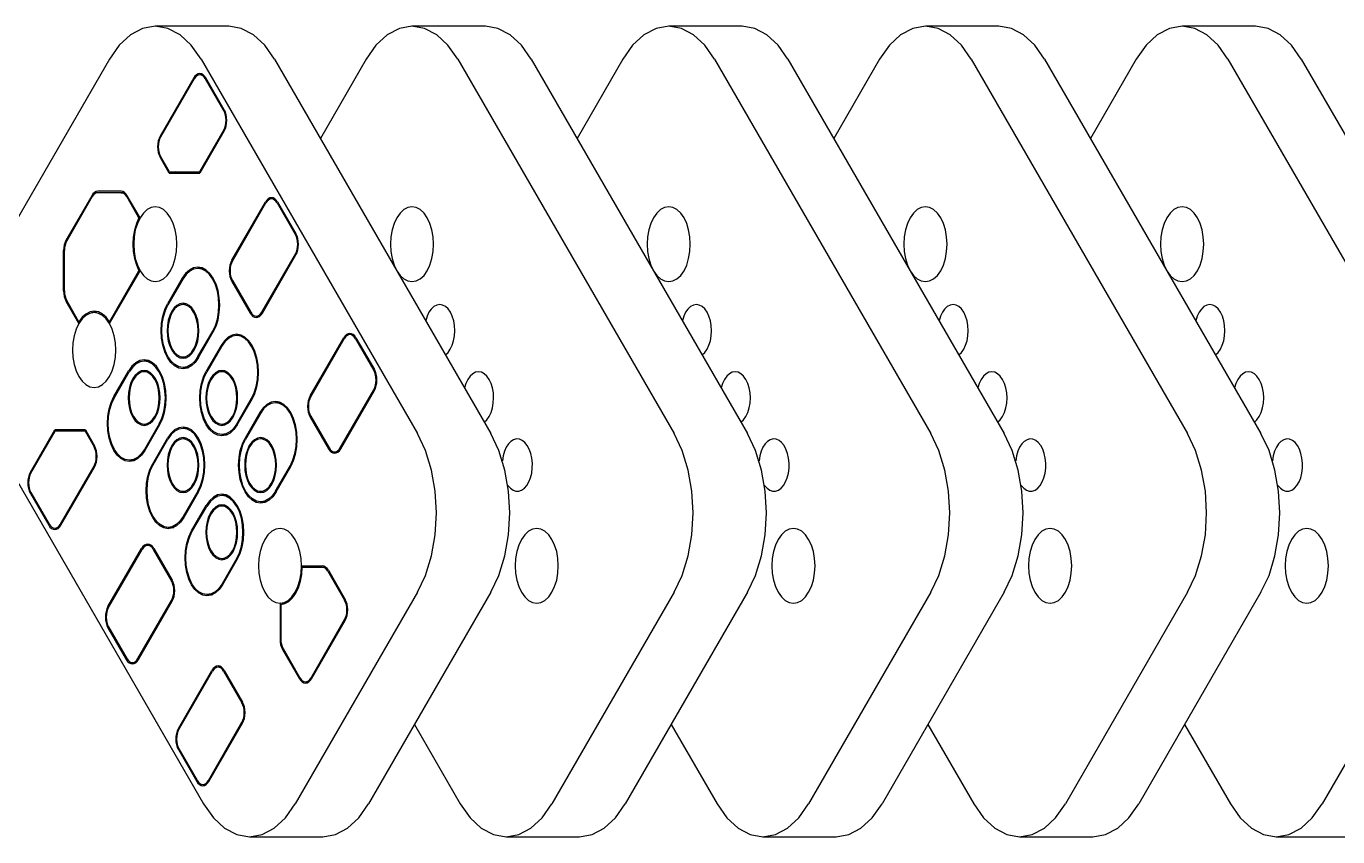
# Model space of a CAD drawing. Extents: x 245.4 to 299.6, y 103.7 to 114.5.
# Drawn here: x 263.52 to 281.05, y 103.67 to 114.5 of the extents above; entities that cross this region are included whole.
import ezdxf

# ---------------------------------------------------------------- set-up
doc = ezdxf.new("R2010")
doc.units = 0
doc.header["$LTSCALE"] = 12.7
doc.layers.add('VISIBLE', color=7, linetype='CONTINUOUS')

msp = doc.modelspace()

# ---------------------------------------------------------------- linework, layer by layer
at = {"layer": 'VISIBLE'}
for p, q in [((266.229, 114.502), (265.249, 114.502)), ((269.658, 114.502), (268.678, 114.502)), ((273.087, 114.502), (272.108, 114.502)), ((276.517, 114.502), (275.537, 114.502)), ((279.946, 114.502), (278.966, 114.502)), ((264.637, 114.063), (263.004, 111.234)), ((265.861, 114.063), (268.752, 109.056)), ((266.841, 114.063), (269.732, 109.056)), ((268.066, 114.063), (267.454, 113.002)), ((269.291, 114.063), (272.181, 109.056)), ((270.271, 114.063), (273.161, 109.056)), ((271.495, 114.063), (270.883, 113.002)), ((272.72, 114.063), (275.61, 109.056)), ((273.7, 114.063), (276.59, 109.056)), ((274.925, 114.063), (274.312, 113.002)), ((276.149, 114.063), (279.04, 109.056)), ((277.129, 114.063), (280.019, 109.056)), ((278.354, 114.063), (277.741, 113.002)), ((279.579, 114.063), (282.469, 109.056)), ((280.558, 114.063), (283.449, 109.056)), ((265.762, 113.811), (265.313, 113.033)), ((265.769, 113.798), (265.32, 113.02)), ((265.891, 113.852), (265.844, 113.852)), ((266.163, 113.374), (265.918, 113.798)), ((266.17, 113.386), (265.925, 113.811)), ((266.163, 113.116), (265.839, 112.556)), ((266.17, 113.104), (265.844, 112.538)), ((265.435, 112.538), (265.313, 112.75)), ((265.44, 112.556), (265.32, 112.763)), ((265.521, 112.556), (265.435, 112.538)), ((265.435, 112.538), (265.844, 112.538)), ((265.44, 112.556), (265.839, 112.556)), ((265.839, 112.556), (265.854, 112.556)), ((264.399, 112.236), (264.058, 111.646)), ((264.406, 112.224), (264.065, 111.634)), ((264.793, 112.295), (264.48, 112.295)), ((264.793, 112.277), (264.48, 112.277)), ((264.793, 112.277), (264.84, 112.277)), ((265.031, 111.941), (264.867, 112.224)), ((265.045, 111.941), (264.875, 112.236)), ((266.271, 111.374), (266.72, 112.152)), ((266.278, 111.362), (266.727, 112.139)), ((266.849, 112.193), (266.801, 112.193)), ((266.876, 112.139), (267.121, 111.715)), ((266.883, 112.152), (267.128, 111.728)), ((265.031, 111.941), (265.045, 111.941)), ((264.024, 110.964), (264.024, 111.505)), ((264.034, 110.964), (264.034, 111.505)), ((266.672, 110.679), (267.121, 111.457)), ((266.679, 110.667), (267.128, 111.445)), ((265.893, 111.264), (265.816, 111.264)), ((264.637, 110.527), (265.045, 111.234)), ((264.637, 110.552), (265.031, 111.234)), ((265.031, 111.234), (265.045, 111.234)), ((265.609, 111.133), (265.411, 110.791)), ((265.616, 111.121), (265.418, 110.778)), ((266.271, 111.091), (266.516, 110.667)), ((266.278, 111.104), (266.523, 110.679)), ((264.228, 110.527), (264.058, 110.822)), ((264.229, 110.552), (264.065, 110.835)), ((265.658, 110.793), (265.593, 110.779)), ((264.473, 110.686), (264.397, 110.67)), ((266.597, 110.626), (266.645, 110.626)), ((264.229, 110.552), (264.244, 110.552)), ((264.637, 110.552), (264.651, 110.552)), ((265.819, 110.085), (266.016, 110.427)), ((265.826, 110.072), (266.023, 110.415)), ((266.127, 110.235), (265.93, 109.893)), ((266.134, 110.223), (265.937, 109.88)), ((266.411, 110.366), (266.335, 110.366)), ((267.318, 109.56), (267.767, 110.338)), ((267.325, 109.547), (267.774, 110.325)), ((267.896, 110.379), (267.849, 110.379)), ((267.923, 110.325), (268.168, 109.901)), ((267.93, 110.338), (268.175, 109.913)), ((265.593, 110.084), (265.658, 110.07)), ((264.695, 109.551), (264.893, 109.893)), ((264.702, 109.538), (264.9, 109.88)), ((265.139, 109.895), (265.075, 109.881)), ((265.177, 110.024), (265.1, 110.024)), ((265.619, 109.941), (265.695, 109.941)), ((266.176, 109.895), (266.112, 109.881)), ((266.337, 109.187), (266.535, 109.529)), ((266.344, 109.174), (266.542, 109.517)), ((267.719, 108.865), (268.168, 109.643)), ((267.726, 108.853), (268.175, 109.631)), ((266.646, 109.337), (266.448, 108.995)), ((266.93, 109.468), (266.853, 109.468)), ((265.075, 109.186), (265.139, 109.172)), ((265.3, 109.187), (265.103, 108.845)), ((265.307, 109.174), (265.11, 108.832)), ((266.112, 109.186), (266.176, 109.172)), ((266.653, 109.325), (266.455, 108.982)), ((267.318, 109.277), (267.563, 108.853)), ((267.325, 109.29), (267.57, 108.865)), ((263.004, 109.113), (265.894, 104.107)), ((263.58, 108.539), (263.907, 109.105)), ((263.587, 108.527), (263.911, 109.087)), ((263.992, 109.087), (263.907, 109.105)), ((264.315, 109.105), (263.907, 109.105)), ((264.311, 109.087), (263.911, 109.087)), ((264.311, 109.087), (264.325, 109.087)), ((264.311, 109.087), (264.43, 108.88)), ((264.315, 109.105), (264.437, 108.893)), ((265.214, 108.653), (265.411, 108.995)), ((265.221, 108.64), (265.418, 108.982)), ((265.658, 108.997), (265.593, 108.983)), ((265.695, 109.126), (265.619, 109.126)), ((266.137, 109.043), (266.214, 109.043)), ((266.695, 108.997), (266.63, 108.983)), ((267.645, 108.812), (267.692, 108.812)), ((264.902, 108.701), (264.979, 108.701)), ((266.856, 108.289), (267.053, 108.631)), ((263.981, 107.844), (264.43, 108.622)), ((263.988, 107.832), (264.437, 108.61)), ((266.863, 108.276), (267.06, 108.619)), ((265.593, 108.288), (265.658, 108.274)), ((265.819, 108.289), (265.621, 107.947)), ((266.63, 108.288), (266.695, 108.274)), ((263.58, 108.256), (263.825, 107.832)), ((263.587, 108.269), (263.832, 107.844)), ((265.826, 108.276), (265.628, 107.934)), ((266.214, 108.228), (266.137, 108.228)), ((266.655, 108.145), (266.732, 108.145)), ((265.732, 107.755), (265.93, 108.097)), ((265.739, 107.742), (265.937, 108.084)), ((266.176, 108.099), (266.112, 108.085)), ((263.907, 107.791), (263.954, 107.791)), ((265.421, 107.803), (265.498, 107.803)), ((264.616, 106.744), (265.066, 107.522)), ((264.624, 106.731), (265.073, 107.509)), ((265.195, 107.563), (265.147, 107.563)), ((265.222, 107.509), (265.467, 107.085)), ((265.229, 107.522), (265.474, 107.097)), ((266.112, 107.39), (266.176, 107.376)), ((266.337, 107.391), (266.14, 107.049)), ((266.344, 107.378), (266.147, 107.036)), ((267.203, 107.289), (267.479, 107.289)), ((267.295, 107.271), (267.203, 107.289)), ((267.213, 107.271), (267.479, 107.271)), ((267.479, 107.271), (267.527, 107.271)), ((267.561, 107.23), (267.785, 106.841)), ((267.554, 107.218), (267.778, 106.829)), ((265.939, 106.905), (266.016, 106.905)), ((268.752, 106.935), (267.119, 104.107)), ((269.732, 106.935), (268.099, 104.107)), ((272.181, 106.935), (270.548, 104.107)), ((273.161, 106.935), (271.528, 104.107)), ((275.61, 106.935), (273.977, 104.107)), ((276.59, 106.935), (274.957, 104.107)), ((279.04, 106.935), (277.407, 104.107)), ((280.019, 106.935), (278.386, 104.107)), ((282.469, 106.935), (280.836, 104.107)), ((265.017, 106.049), (265.467, 106.827)), ((265.025, 106.037), (265.474, 106.815)), ((266.915, 106.789), (266.915, 106.311)), ((266.956, 106.781), (266.915, 106.789)), ((266.925, 106.771), (266.925, 106.311)), ((267.329, 105.793), (267.778, 106.571)), ((267.336, 105.78), (267.785, 106.558)), ((264.616, 106.461), (264.861, 106.037)), ((264.624, 106.473), (264.869, 106.049)), ((266.956, 106.182), (267.18, 105.793)), ((266.949, 106.169), (267.173, 105.78)), ((264.943, 105.996), (264.99, 105.996)), ((265.557, 105.115), (266.006, 105.892)), ((265.564, 105.102), (266.013, 105.88)), ((266.135, 105.933), (266.088, 105.933)), ((266.162, 105.88), (266.407, 105.456)), ((266.169, 105.892), (266.414, 105.468)), ((267.255, 105.739), (267.302, 105.739)), ((265.958, 104.42), (266.407, 105.198)), ((265.965, 104.408), (266.414, 105.185)), ((268.711, 105.167), (269.323, 104.107)), ((272.14, 105.167), (272.753, 104.107)), ((275.57, 105.167), (276.182, 104.107)), ((278.999, 105.167), (279.611, 104.107)), ((265.557, 104.832), (265.802, 104.408)), ((265.564, 104.844), (265.809, 104.42)), ((265.884, 104.367), (265.931, 104.367)), ((266.506, 103.667), (267.486, 103.667)), ((269.936, 103.667), (270.916, 103.667)), ((273.365, 103.667), (274.345, 103.667)), ((276.794, 103.667), (277.774, 103.667)), ((280.224, 103.667), (281.203, 103.667))]:
    msp.add_line(p, q, dxfattribs=at)
for points in [[(265.861, 114.063), (265.73, 114.249), (265.58, 114.388), (265.418, 114.473), (265.249, 114.502), (265.08, 114.473), (264.918, 114.388), (264.768, 114.249), (264.637, 114.063)], [(266.841, 114.063), (266.71, 114.249), (266.56, 114.388), (266.398, 114.473), (266.229, 114.502)], [(269.291, 114.063), (269.159, 114.249), (269.01, 114.388), (268.847, 114.473), (268.678, 114.502), (268.509, 114.473), (268.347, 114.388), (268.197, 114.249), (268.066, 114.063)], [(270.271, 114.063), (270.139, 114.249), (269.99, 114.388), (269.827, 114.473), (269.658, 114.502)], [(272.72, 114.063), (272.589, 114.249), (272.439, 114.388), (272.277, 114.473), (272.108, 114.502), (271.939, 114.473), (271.776, 114.388), (271.626, 114.249), (271.495, 114.063)], [(273.7, 114.063), (273.569, 114.249), (273.419, 114.388), (273.256, 114.473), (273.087, 114.502)], [(276.149, 114.063), (276.018, 114.249), (275.868, 114.388), (275.706, 114.473), (275.537, 114.502), (275.368, 114.473), (275.205, 114.388), (275.056, 114.249), (274.925, 114.063)], [(277.129, 114.063), (276.998, 114.249), (276.848, 114.388), (276.686, 114.473), (276.517, 114.502)], [(279.579, 114.063), (279.447, 114.249), (279.298, 114.388), (279.135, 114.473), (278.966, 114.502), (278.797, 114.473), (278.635, 114.388), (278.485, 114.249), (278.354, 114.063)], [(280.558, 114.063), (280.427, 114.249), (280.277, 114.388), (280.115, 114.473), (279.946, 114.502)], [(265.925, 113.811), (265.908, 113.836), (265.888, 113.854), (265.866, 113.865), (265.844, 113.869), (265.821, 113.865), (265.799, 113.854), (265.779, 113.836), (265.762, 113.811)], [(265.918, 113.798), (265.902, 113.821), (265.884, 113.838), (265.864, 113.848), (265.844, 113.852), (265.823, 113.848), (265.803, 113.838), (265.785, 113.821), (265.769, 113.798)], [(266.163, 113.116), (266.176, 113.144), (266.186, 113.175), (266.192, 113.209), (266.194, 113.245), (266.192, 113.281), (266.186, 113.315), (266.176, 113.346), (266.163, 113.374)], [(266.17, 113.104), (266.185, 113.134), (266.195, 113.168), (266.202, 113.206), (266.204, 113.245), (266.202, 113.284), (266.195, 113.322), (266.185, 113.356), (266.17, 113.386)], [(265.313, 113.033), (265.299, 113.003), (265.288, 112.968), (265.281, 112.93), (265.279, 112.891), (265.281, 112.852), (265.288, 112.815), (265.299, 112.78), (265.313, 112.75)], [(265.32, 113.02), (265.307, 112.993), (265.297, 112.961), (265.291, 112.927), (265.289, 112.891), (265.291, 112.856), (265.297, 112.822), (265.307, 112.79), (265.32, 112.763)], [(264.48, 112.295), (264.458, 112.291), (264.436, 112.28), (264.416, 112.261), (264.399, 112.236)], [(264.48, 112.277), (264.46, 112.274), (264.44, 112.263), (264.422, 112.247), (264.406, 112.224)], [(264.875, 112.236), (264.857, 112.261), (264.837, 112.28), (264.816, 112.291), (264.793, 112.295)], [(264.867, 112.224), (264.851, 112.247), (264.833, 112.263), (264.814, 112.274), (264.793, 112.277)], [(266.883, 112.152), (266.865, 112.177), (266.845, 112.195), (266.824, 112.207), (266.801, 112.21), (266.779, 112.207), (266.757, 112.195), (266.737, 112.177), (266.72, 112.152)], [(266.876, 112.139), (266.86, 112.162), (266.842, 112.179), (266.822, 112.189), (266.801, 112.193), (266.781, 112.189), (266.761, 112.179), (266.743, 112.162), (266.727, 112.139)], [(265.045, 111.234), (265.089, 111.172), (265.139, 111.126), (265.193, 111.097), (265.249, 111.088), (265.305, 111.097), (265.36, 111.126), (265.409, 111.172), (265.453, 111.234), (265.489, 111.31), (265.516, 111.396), (265.532, 111.49), (265.538, 111.588), (265.532, 111.685), (265.516, 111.779), (265.489, 111.866), (265.453, 111.941), (265.409, 112.004), (265.36, 112.05), (265.305, 112.078), (265.249, 112.088), (265.193, 112.078), (265.139, 112.05), (265.089, 112.004), (265.045, 111.941)], [(265.031, 111.941), (264.996, 111.864), (264.971, 111.778), (264.955, 111.684), (264.95, 111.588), (264.955, 111.491), (264.971, 111.398), (264.996, 111.311), (265.031, 111.234)], [(265.045, 111.941), (265.009, 111.866), (264.982, 111.779), (264.966, 111.685), (264.96, 111.588), (264.966, 111.49), (264.982, 111.396), (265.009, 111.31), (265.045, 111.234)], [(264.058, 111.646), (264.044, 111.616), (264.033, 111.581), (264.027, 111.544), (264.024, 111.505)], [(264.065, 111.634), (264.052, 111.606), (264.043, 111.575), (264.037, 111.541), (264.034, 111.505)], [(267.121, 111.457), (267.134, 111.485), (267.144, 111.516), (267.15, 111.551), (267.152, 111.586), (267.15, 111.622), (267.144, 111.656), (267.134, 111.688), (267.121, 111.715)], [(267.128, 111.445), (267.142, 111.475), (267.153, 111.51), (267.159, 111.547), (267.162, 111.586), (267.159, 111.625), (267.153, 111.663), (267.142, 111.697), (267.128, 111.728)], [(266.023, 110.415), (266.06, 110.492), (266.087, 110.579), (266.104, 110.675), (266.109, 110.774), (266.104, 110.873), (266.087, 110.968), (266.06, 111.056), (266.023, 111.133), (265.979, 111.196), (265.928, 111.243), (265.873, 111.272), (265.816, 111.282), (265.759, 111.272), (265.704, 111.243), (265.653, 111.196), (265.609, 111.133)], [(266.016, 110.427), (266.052, 110.501), (266.078, 110.586), (266.094, 110.678), (266.099, 110.774), (266.094, 110.87), (266.078, 110.962), (266.052, 111.046), (266.016, 111.121), (265.973, 111.182), (265.924, 111.227), (265.871, 111.255), (265.816, 111.264), (265.761, 111.255), (265.708, 111.227), (265.659, 111.182), (265.616, 111.121)], [(266.271, 111.374), (266.256, 111.344), (266.246, 111.309), (266.239, 111.272), (266.237, 111.233), (266.239, 111.194), (266.246, 111.156), (266.256, 111.122), (266.271, 111.091)], [(266.278, 111.362), (266.265, 111.334), (266.255, 111.302), (266.249, 111.268), (266.247, 111.233), (266.249, 111.197), (266.255, 111.163), (266.265, 111.131), (266.278, 111.104)], [(264.024, 110.964), (264.027, 110.924), (264.033, 110.887), (264.044, 110.852), (264.058, 110.822)], [(264.034, 110.964), (264.037, 110.928), (264.043, 110.894), (264.052, 110.862), (264.065, 110.835)], [(265.826, 110.072), (265.781, 110.009), (265.731, 109.962), (265.676, 109.933), (265.619, 109.924), (265.561, 109.933), (265.506, 109.962), (265.456, 110.009), (265.411, 110.072), (265.375, 110.149), (265.348, 110.237), (265.331, 110.333), (265.325, 110.432), (265.331, 110.531), (265.348, 110.626), (265.375, 110.714), (265.411, 110.791)], [(265.819, 110.085), (265.776, 110.024), (265.727, 109.979), (265.674, 109.951), (265.619, 109.941), (265.563, 109.951), (265.51, 109.979), (265.461, 110.024), (265.418, 110.085), (265.383, 110.159), (265.357, 110.244), (265.341, 110.336), (265.335, 110.432), (265.341, 110.527), (265.357, 110.619), (265.383, 110.704), (265.418, 110.778)], [(269.125, 110.108), (269.16, 110.14), (269.19, 110.184), (269.216, 110.237), (269.234, 110.297), (269.246, 110.363), (269.25, 110.431), (269.246, 110.5), (269.235, 110.565), (269.216, 110.626), (269.191, 110.679), (269.16, 110.723), (269.125, 110.755), (269.087, 110.775), (269.048, 110.782), (269.008, 110.775), (268.97, 110.755), (268.935, 110.722), (268.905, 110.678), (268.879, 110.625), (268.861, 110.565)], [(272.554, 110.108), (272.589, 110.14), (272.62, 110.184), (272.645, 110.237), (272.664, 110.297), (272.675, 110.363), (272.679, 110.431), (272.675, 110.5), (272.664, 110.565), (272.645, 110.626), (272.62, 110.679), (272.589, 110.723), (272.554, 110.755), (272.516, 110.775), (272.477, 110.782), (272.437, 110.775), (272.399, 110.755), (272.364, 110.722), (272.334, 110.678), (272.309, 110.625), (272.29, 110.565)], [(275.983, 110.108), (276.018, 110.14), (276.049, 110.184), (276.074, 110.237), (276.093, 110.297), (276.104, 110.363), (276.108, 110.431), (276.105, 110.5), (276.093, 110.565), (276.074, 110.626), (276.049, 110.679), (276.019, 110.723), (275.984, 110.755), (275.946, 110.775), (275.906, 110.782), (275.867, 110.775), (275.829, 110.755), (275.794, 110.722), (275.763, 110.678), (275.738, 110.625), (275.719, 110.565)], [(279.412, 110.108), (279.447, 110.14), (279.478, 110.184), (279.503, 110.237), (279.522, 110.297), (279.534, 110.363), (279.538, 110.431), (279.534, 110.5), (279.522, 110.565), (279.504, 110.626), (279.479, 110.679), (279.448, 110.723), (279.413, 110.755), (279.375, 110.775), (279.335, 110.782), (279.296, 110.775), (279.258, 110.755), (279.223, 110.722), (279.192, 110.678), (279.167, 110.625), (279.149, 110.565)], [(264.637, 110.527), (264.593, 110.589), (264.543, 110.636), (264.489, 110.664), (264.433, 110.674), (264.376, 110.664), (264.322, 110.636), (264.272, 110.589), (264.228, 110.527)], [(264.637, 110.552), (264.592, 110.611), (264.542, 110.655), (264.488, 110.682), (264.433, 110.691), (264.377, 110.682), (264.323, 110.655), (264.273, 110.611), (264.229, 110.552)], [(266.516, 110.667), (266.533, 110.642), (266.553, 110.624), (266.575, 110.612), (266.597, 110.608), (266.62, 110.612), (266.641, 110.624), (266.661, 110.642), (266.679, 110.667)], [(266.523, 110.679), (266.539, 110.657), (266.557, 110.64), (266.577, 110.63), (266.597, 110.626), (266.618, 110.63), (266.637, 110.64), (266.656, 110.657), (266.672, 110.679)], [(264.228, 110.527), (264.193, 110.451), (264.166, 110.365), (264.149, 110.271), (264.144, 110.174), (264.149, 110.076), (264.166, 109.982), (264.193, 109.896), (264.228, 109.82), (264.272, 109.758), (264.322, 109.712), (264.376, 109.683), (264.433, 109.674), (264.489, 109.683), (264.543, 109.712), (264.593, 109.758), (264.637, 109.82), (264.673, 109.896), (264.699, 109.982), (264.716, 110.076), (264.721, 110.174), (264.716, 110.271), (264.699, 110.365), (264.673, 110.451), (264.637, 110.527)], [(266.542, 109.517), (266.578, 109.594), (266.606, 109.681), (266.622, 109.777), (266.628, 109.876), (266.622, 109.975), (266.606, 110.07), (266.578, 110.158), (266.542, 110.235), (266.498, 110.298), (266.447, 110.345), (266.392, 110.374), (266.335, 110.384), (266.277, 110.374), (266.222, 110.345), (266.172, 110.298), (266.127, 110.235)], [(267.93, 110.338), (267.913, 110.363), (267.893, 110.381), (267.871, 110.392), (267.849, 110.396), (267.826, 110.392), (267.805, 110.381), (267.785, 110.363), (267.767, 110.338)], [(266.535, 109.529), (266.57, 109.603), (266.596, 109.688), (266.612, 109.78), (266.618, 109.876), (266.612, 109.972), (266.596, 110.064), (266.57, 110.148), (266.535, 110.223), (266.492, 110.284), (266.443, 110.329), (266.39, 110.357), (266.335, 110.366), (266.279, 110.357), (266.226, 110.329), (266.177, 110.284), (266.134, 110.223)], [(267.923, 110.325), (267.907, 110.348), (267.889, 110.365), (267.869, 110.375), (267.849, 110.379), (267.828, 110.375), (267.808, 110.365), (267.79, 110.348), (267.774, 110.325)], [(265.307, 109.174), (265.344, 109.251), (265.371, 109.339), (265.388, 109.435), (265.393, 109.534), (265.388, 109.633), (265.371, 109.728), (265.344, 109.816), (265.307, 109.893), (265.263, 109.956), (265.212, 110.003), (265.157, 110.032), (265.1, 110.042), (265.043, 110.032), (264.988, 110.003), (264.937, 109.956), (264.893, 109.893)], [(265.3, 109.187), (265.335, 109.261), (265.362, 109.346), (265.378, 109.438), (265.383, 109.534), (265.378, 109.629), (265.362, 109.721), (265.335, 109.806), (265.3, 109.88), (265.257, 109.941), (265.208, 109.987), (265.155, 110.015), (265.1, 110.024), (265.045, 110.015), (264.992, 109.987), (264.943, 109.941), (264.9, 109.88)], [(266.344, 109.174), (266.3, 109.111), (266.249, 109.064), (266.194, 109.035), (266.137, 109.026), (266.08, 109.035), (266.025, 109.064), (265.974, 109.111), (265.93, 109.174), (265.893, 109.251), (265.866, 109.339), (265.849, 109.435), (265.844, 109.534), (265.849, 109.633), (265.866, 109.728), (265.893, 109.816), (265.93, 109.893)], [(266.337, 109.187), (266.294, 109.126), (266.245, 109.081), (266.192, 109.053), (266.137, 109.043), (266.082, 109.053), (266.029, 109.081), (265.98, 109.126), (265.937, 109.187), (265.902, 109.261), (265.875, 109.346), (265.859, 109.438), (265.854, 109.534), (265.859, 109.629), (265.875, 109.721), (265.902, 109.806), (265.937, 109.88)], [(268.168, 109.643), (268.181, 109.671), (268.191, 109.702), (268.197, 109.736), (268.199, 109.772), (268.197, 109.808), (268.191, 109.842), (268.181, 109.873), (268.168, 109.901)], [(268.175, 109.631), (268.19, 109.661), (268.2, 109.696), (268.207, 109.733), (268.209, 109.772), (268.207, 109.811), (268.2, 109.849), (268.19, 109.883), (268.175, 109.913)], [(269.643, 109.21), (269.678, 109.242), (269.709, 109.286), (269.734, 109.339), (269.753, 109.399), (269.764, 109.465), (269.768, 109.533), (269.765, 109.602), (269.753, 109.667), (269.734, 109.728), (269.709, 109.781), (269.678, 109.825), (269.643, 109.857), (269.606, 109.877), (269.566, 109.884), (269.527, 109.877), (269.489, 109.857), (269.454, 109.824), (269.423, 109.78), (269.398, 109.727), (269.379, 109.667)], [(273.072, 109.21), (273.107, 109.242), (273.138, 109.286), (273.163, 109.339), (273.182, 109.399), (273.194, 109.465), (273.198, 109.533), (273.194, 109.602), (273.182, 109.667), (273.164, 109.728), (273.138, 109.781), (273.108, 109.825), (273.073, 109.857), (273.035, 109.877), (272.995, 109.884), (272.956, 109.877), (272.918, 109.857), (272.883, 109.824), (272.852, 109.78), (272.827, 109.727), (272.809, 109.667)], [(276.502, 109.21), (276.537, 109.242), (276.567, 109.286), (276.593, 109.339), (276.611, 109.399), (276.623, 109.465), (276.627, 109.533), (276.623, 109.602), (276.612, 109.667), (276.593, 109.728), (276.568, 109.781), (276.537, 109.825), (276.502, 109.857), (276.464, 109.877), (276.425, 109.884), (276.385, 109.877), (276.347, 109.857), (276.312, 109.824), (276.282, 109.78), (276.257, 109.727), (276.238, 109.667)], [(279.931, 109.21), (279.966, 109.242), (279.997, 109.286), (280.022, 109.339), (280.041, 109.399), (280.052, 109.465), (280.056, 109.533), (280.052, 109.602), (280.041, 109.667), (280.022, 109.728), (279.997, 109.781), (279.966, 109.825), (279.931, 109.857), (279.893, 109.877), (279.854, 109.884), (279.814, 109.877), (279.776, 109.857), (279.741, 109.824), (279.711, 109.78), (279.686, 109.727), (279.667, 109.667)], [(265.11, 108.832), (265.065, 108.769), (265.015, 108.722), (264.96, 108.693), (264.902, 108.683), (264.845, 108.693), (264.79, 108.722), (264.74, 108.769), (264.695, 108.832), (264.659, 108.909), (264.631, 108.997), (264.615, 109.092), (264.609, 109.191), (264.615, 109.291), (264.631, 109.386), (264.659, 109.474), (264.695, 109.551)], [(265.103, 108.845), (265.06, 108.784), (265.011, 108.738), (264.958, 108.71), (264.902, 108.701), (264.847, 108.71), (264.794, 108.738), (264.745, 108.784), (264.702, 108.845), (264.667, 108.919), (264.641, 109.004), (264.625, 109.096), (264.619, 109.191), (264.625, 109.287), (264.641, 109.379), (264.667, 109.464), (264.702, 109.538)], [(267.318, 109.56), (267.304, 109.53), (267.293, 109.495), (267.286, 109.458), (267.284, 109.418), (267.286, 109.379), (267.293, 109.342), (267.304, 109.307), (267.318, 109.277)], [(267.325, 109.547), (267.312, 109.52), (267.302, 109.488), (267.296, 109.454), (267.294, 109.418), (267.296, 109.383), (267.302, 109.349), (267.312, 109.317), (267.325, 109.29)], [(267.06, 108.619), (267.097, 108.696), (267.124, 108.783), (267.141, 108.879), (267.146, 108.978), (267.141, 109.077), (267.124, 109.172), (267.097, 109.26), (267.06, 109.337), (267.016, 109.4), (266.965, 109.447), (266.91, 109.476), (266.853, 109.486), (266.796, 109.476), (266.741, 109.447), (266.69, 109.4), (266.646, 109.337)], [(267.053, 108.631), (267.088, 108.705), (267.115, 108.79), (267.131, 108.882), (267.136, 108.978), (267.131, 109.074), (267.115, 109.166), (267.088, 109.25), (267.053, 109.325), (267.01, 109.386), (266.961, 109.431), (266.908, 109.459), (266.853, 109.468), (266.798, 109.459), (266.745, 109.431), (266.696, 109.386), (266.653, 109.325)], [(265.826, 108.276), (265.862, 108.353), (265.889, 108.441), (265.906, 108.537), (265.912, 108.636), (265.906, 108.735), (265.889, 108.83), (265.862, 108.918), (265.826, 108.995), (265.781, 109.058), (265.731, 109.105), (265.676, 109.134), (265.619, 109.144), (265.561, 109.134), (265.506, 109.105), (265.456, 109.058), (265.411, 108.995)], [(265.819, 108.289), (265.854, 108.363), (265.88, 108.448), (265.896, 108.54), (265.902, 108.636), (265.896, 108.731), (265.88, 108.823), (265.854, 108.908), (265.819, 108.982), (265.776, 109.043), (265.727, 109.089), (265.674, 109.117), (265.619, 109.126), (265.563, 109.117), (265.51, 109.089), (265.461, 109.043), (265.418, 108.982)], [(266.863, 108.276), (266.818, 108.213), (266.768, 108.166), (266.713, 108.137), (266.655, 108.128), (266.598, 108.137), (266.543, 108.166), (266.493, 108.213), (266.448, 108.276), (266.412, 108.353), (266.384, 108.441), (266.368, 108.537), (266.362, 108.636), (266.368, 108.735), (266.384, 108.83), (266.412, 108.918), (266.448, 108.995)], [(266.856, 108.289), (266.813, 108.228), (266.764, 108.183), (266.711, 108.155), (266.655, 108.145), (266.6, 108.155), (266.547, 108.183), (266.498, 108.228), (266.455, 108.289), (266.42, 108.363), (266.394, 108.448), (266.378, 108.54), (266.372, 108.636), (266.378, 108.731), (266.394, 108.823), (266.42, 108.908), (266.455, 108.982)], [(268.752, 106.935), (268.86, 107.162), (268.94, 107.422), (268.989, 107.703), (269.005, 107.996), (268.989, 108.288), (268.94, 108.57), (268.86, 108.829), (268.752, 109.056)], [(269.732, 106.935), (269.839, 107.162), (269.919, 107.422), (269.969, 107.703), (269.985, 107.996), (269.969, 108.288), (269.919, 108.57), (269.839, 108.829), (269.732, 109.056)], [(269.959, 108.361), (269.992, 108.325), (270.028, 108.3), (270.066, 108.287), (270.105, 108.287), (270.143, 108.301), (270.179, 108.326), (270.212, 108.364), (270.24, 108.411), (270.262, 108.467), (270.277, 108.529), (270.285, 108.595), (270.286, 108.662), (270.28, 108.729), (270.266, 108.792), (270.245, 108.849), (270.218, 108.898), (270.187, 108.938), (270.151, 108.966), (270.114, 108.982), (270.075, 108.985), (270.036, 108.975), (269.999, 108.953), (269.966, 108.919), (269.937, 108.874), (269.913, 108.82), (269.896, 108.76), (269.886, 108.694)], [(272.181, 106.935), (272.289, 107.162), (272.369, 107.422), (272.418, 107.703), (272.435, 107.996), (272.418, 108.288), (272.369, 108.57), (272.289, 108.829), (272.181, 109.056)], [(273.161, 106.935), (273.269, 107.162), (273.349, 107.422), (273.398, 107.703), (273.415, 107.996), (273.398, 108.288), (273.349, 108.57), (273.269, 108.829), (273.161, 109.056)], [(273.388, 108.361), (273.421, 108.325), (273.457, 108.3), (273.496, 108.287), (273.535, 108.287), (273.573, 108.301), (273.609, 108.326), (273.641, 108.364), (273.669, 108.411), (273.691, 108.467), (273.706, 108.529), (273.715, 108.595), (273.716, 108.662), (273.709, 108.729), (273.695, 108.792), (273.674, 108.849), (273.648, 108.898), (273.616, 108.938), (273.581, 108.966), (273.543, 108.982), (273.504, 108.985), (273.465, 108.975), (273.429, 108.953), (273.395, 108.919), (273.366, 108.874), (273.342, 108.82), (273.325, 108.76), (273.315, 108.694)], [(275.61, 106.935), (275.718, 107.162), (275.798, 107.422), (275.847, 107.703), (275.864, 107.996), (275.847, 108.288), (275.798, 108.57), (275.718, 108.829), (275.61, 109.056)], [(276.59, 106.935), (276.698, 107.162), (276.778, 107.422), (276.827, 107.703), (276.844, 107.996), (276.827, 108.288), (276.778, 108.57), (276.698, 108.829), (276.59, 109.056)], [(276.818, 108.361), (276.85, 108.325), (276.887, 108.3), (276.925, 108.287), (276.964, 108.287), (277.002, 108.301), (277.038, 108.326), (277.071, 108.364), (277.098, 108.411), (277.12, 108.467), (277.136, 108.529), (277.144, 108.595), (277.145, 108.662), (277.138, 108.729), (277.124, 108.792), (277.104, 108.849), (277.077, 108.898), (277.045, 108.938), (277.01, 108.966), (276.972, 108.982), (276.933, 108.985), (276.895, 108.975), (276.858, 108.953), (276.824, 108.919), (276.795, 108.874), (276.772, 108.82), (276.754, 108.76), (276.744, 108.694)], [(279.04, 106.935), (279.147, 107.162), (279.227, 107.422), (279.277, 107.703), (279.293, 107.996), (279.277, 108.288), (279.227, 108.57), (279.147, 108.829), (279.04, 109.056)], [(280.019, 106.935), (280.127, 107.162), (280.207, 107.422), (280.256, 107.703), (280.273, 107.996), (280.256, 108.288), (280.207, 108.57), (280.127, 108.829), (280.019, 109.056)], [(280.247, 108.361), (280.28, 108.325), (280.316, 108.3), (280.354, 108.287), (280.393, 108.287), (280.431, 108.301), (280.467, 108.326), (280.5, 108.364), (280.528, 108.411), (280.55, 108.467), (280.565, 108.529), (280.573, 108.595), (280.574, 108.662), (280.567, 108.729), (280.553, 108.792), (280.533, 108.849), (280.506, 108.898), (280.475, 108.938), (280.439, 108.966), (280.401, 108.982), (280.363, 108.985), (280.324, 108.975), (280.287, 108.953), (280.254, 108.919), (280.225, 108.874), (280.201, 108.82), (280.184, 108.76), (280.173, 108.694)], [(264.43, 108.622), (264.443, 108.65), (264.453, 108.681), (264.459, 108.716), (264.461, 108.751), (264.459, 108.787), (264.453, 108.821), (264.443, 108.853), (264.43, 108.88)], [(264.437, 108.61), (264.452, 108.64), (264.462, 108.675), (264.469, 108.712), (264.471, 108.751), (264.469, 108.79), (264.462, 108.828), (264.452, 108.862), (264.437, 108.893)], [(267.563, 108.853), (267.58, 108.828), (267.6, 108.809), (267.622, 108.798), (267.645, 108.794), (267.667, 108.798), (267.689, 108.809), (267.709, 108.828), (267.726, 108.853)], [(267.57, 108.865), (267.586, 108.843), (267.604, 108.826), (267.624, 108.815), (267.645, 108.812), (267.665, 108.815), (267.685, 108.826), (267.703, 108.843), (267.719, 108.865)], [(265.628, 107.934), (265.584, 107.871), (265.533, 107.824), (265.478, 107.795), (265.421, 107.785), (265.364, 107.795), (265.309, 107.824), (265.258, 107.871), (265.214, 107.934), (265.177, 108.011), (265.15, 108.099), (265.133, 108.194), (265.128, 108.293), (265.133, 108.392), (265.15, 108.488), (265.177, 108.576), (265.214, 108.653)], [(265.621, 107.947), (265.578, 107.886), (265.529, 107.84), (265.476, 107.812), (265.421, 107.803), (265.366, 107.812), (265.313, 107.84), (265.264, 107.886), (265.221, 107.947), (265.186, 108.021), (265.159, 108.106), (265.143, 108.198), (265.138, 108.293), (265.143, 108.389), (265.159, 108.481), (265.186, 108.566), (265.221, 108.64)], [(263.58, 108.539), (263.566, 108.509), (263.555, 108.474), (263.548, 108.437), (263.546, 108.398), (263.548, 108.359), (263.555, 108.321), (263.566, 108.287), (263.58, 108.256)], [(263.587, 108.527), (263.574, 108.499), (263.564, 108.467), (263.558, 108.433), (263.556, 108.398), (263.558, 108.362), (263.564, 108.328), (263.574, 108.296), (263.587, 108.269)], [(266.344, 107.378), (266.381, 107.455), (266.408, 107.543), (266.425, 107.638), (266.43, 107.738), (266.425, 107.837), (266.408, 107.932), (266.381, 108.02), (266.344, 108.097), (266.3, 108.16), (266.249, 108.207), (266.194, 108.236), (266.137, 108.246), (266.08, 108.236), (266.025, 108.207), (265.974, 108.16), (265.93, 108.097)], [(266.337, 107.391), (266.372, 107.465), (266.399, 107.55), (266.415, 107.642), (266.42, 107.738), (266.415, 107.833), (266.399, 107.925), (266.372, 108.01), (266.337, 108.084), (266.294, 108.145), (266.245, 108.191), (266.192, 108.219), (266.137, 108.228), (266.082, 108.219), (266.029, 108.191), (265.98, 108.145), (265.937, 108.084)], [(263.825, 107.832), (263.842, 107.807), (263.862, 107.789), (263.884, 107.777), (263.907, 107.773), (263.929, 107.777), (263.951, 107.789), (263.971, 107.807), (263.988, 107.832)], [(263.832, 107.844), (263.848, 107.822), (263.866, 107.805), (263.886, 107.795), (263.907, 107.791), (263.927, 107.795), (263.947, 107.805), (263.965, 107.822), (263.981, 107.844)], [(266.147, 107.036), (266.102, 106.973), (266.052, 106.926), (265.997, 106.897), (265.939, 106.887), (265.882, 106.897), (265.827, 106.926), (265.776, 106.973), (265.732, 107.036), (265.696, 107.113), (265.668, 107.201), (265.652, 107.296), (265.646, 107.395), (265.652, 107.494), (265.668, 107.59), (265.696, 107.678), (265.732, 107.755)], [(267.203, 107.289), (267.198, 107.386), (267.181, 107.48), (267.155, 107.566), (267.119, 107.642), (267.075, 107.704), (267.025, 107.751), (266.971, 107.779), (266.915, 107.789), (266.858, 107.779), (266.804, 107.751), (266.754, 107.704), (266.711, 107.642), (266.675, 107.566), (266.648, 107.48), (266.632, 107.386), (266.626, 107.289), (266.632, 107.191), (266.648, 107.097), (266.675, 107.011), (266.711, 106.935), (266.754, 106.873), (266.804, 106.827), (266.858, 106.798), (266.915, 106.789)], [(265.229, 107.522), (265.211, 107.546), (265.191, 107.565), (265.17, 107.576), (265.147, 107.58), (265.125, 107.576), (265.103, 107.565), (265.083, 107.546), (265.066, 107.522)], [(266.14, 107.049), (266.097, 106.988), (266.048, 106.942), (265.995, 106.914), (265.939, 106.905), (265.884, 106.914), (265.831, 106.942), (265.782, 106.988), (265.739, 107.049), (265.704, 107.123), (265.678, 107.208), (265.662, 107.3), (265.656, 107.395), (265.662, 107.491), (265.678, 107.583), (265.704, 107.668), (265.739, 107.742)], [(265.222, 107.509), (265.206, 107.532), (265.187, 107.549), (265.168, 107.559), (265.147, 107.563), (265.127, 107.559), (265.107, 107.549), (265.089, 107.532), (265.073, 107.509)], [(266.915, 106.789), (266.971, 106.798), (267.025, 106.827), (267.075, 106.873), (267.119, 106.935), (267.155, 107.011), (267.181, 107.097), (267.198, 107.191), (267.203, 107.289)], [(266.925, 106.771), (266.98, 106.784), (267.034, 106.814), (267.083, 106.861), (267.126, 106.923), (267.162, 106.997), (267.189, 107.082), (267.206, 107.175), (267.213, 107.271)], [(267.561, 107.23), (267.543, 107.255), (267.523, 107.273), (267.502, 107.285), (267.479, 107.289)], [(267.554, 107.218), (267.538, 107.24), (267.52, 107.257), (267.5, 107.267), (267.479, 107.271)], [(265.467, 106.827), (265.48, 106.855), (265.489, 106.886), (265.495, 106.92), (265.497, 106.956), (265.495, 106.992), (265.489, 107.026), (265.48, 107.057), (265.467, 107.085)], [(265.474, 106.815), (265.488, 106.845), (265.499, 106.879), (265.505, 106.917), (265.508, 106.956), (265.505, 106.995), (265.499, 107.032), (265.488, 107.067), (265.474, 107.097)], [(264.616, 106.744), (264.602, 106.713), (264.591, 106.679), (264.585, 106.641), (264.583, 106.602), (264.585, 106.563), (264.591, 106.526), (264.602, 106.491), (264.616, 106.461)], [(264.624, 106.731), (264.611, 106.704), (264.601, 106.672), (264.595, 106.638), (264.593, 106.602), (264.595, 106.567), (264.601, 106.533), (264.611, 106.501), (264.624, 106.473)], [(267.778, 106.571), (267.791, 106.598), (267.801, 106.63), (267.807, 106.664), (267.809, 106.7), (267.807, 106.735), (267.801, 106.769), (267.791, 106.801), (267.778, 106.829)], [(267.785, 106.558), (267.8, 106.589), (267.81, 106.623), (267.817, 106.661), (267.819, 106.7), (267.817, 106.739), (267.81, 106.776), (267.8, 106.811), (267.785, 106.841)], [(266.915, 106.311), (266.917, 106.272), (266.923, 106.234), (266.934, 106.2), (266.949, 106.169)], [(266.925, 106.311), (266.927, 106.275), (266.933, 106.241), (266.943, 106.209), (266.956, 106.182)], [(264.861, 106.037), (264.879, 106.012), (264.899, 105.993), (264.921, 105.982), (264.943, 105.978), (264.966, 105.982), (264.987, 105.993), (265.007, 106.012), (265.025, 106.037)], [(264.869, 106.049), (264.885, 106.026), (264.903, 106.01), (264.922, 105.999), (264.943, 105.996), (264.964, 105.999), (264.983, 106.01), (265.002, 106.026), (265.017, 106.049)], [(266.169, 105.892), (266.152, 105.917), (266.132, 105.936), (266.11, 105.947), (266.088, 105.951), (266.065, 105.947), (266.044, 105.936), (266.024, 105.917), (266.006, 105.892)], [(266.162, 105.88), (266.146, 105.903), (266.128, 105.92), (266.108, 105.93), (266.088, 105.933), (266.067, 105.93), (266.047, 105.92), (266.029, 105.903), (266.013, 105.88)], [(267.173, 105.78), (267.191, 105.756), (267.211, 105.737), (267.232, 105.726), (267.255, 105.722), (267.277, 105.726), (267.299, 105.737), (267.319, 105.756), (267.336, 105.78)], [(267.18, 105.793), (267.196, 105.77), (267.214, 105.753), (267.234, 105.743), (267.255, 105.739), (267.275, 105.743), (267.295, 105.753), (267.313, 105.77), (267.329, 105.793)], [(266.407, 105.198), (266.42, 105.225), (266.43, 105.257), (266.436, 105.291), (266.438, 105.327), (266.436, 105.362), (266.43, 105.397), (266.42, 105.428), (266.407, 105.456)], [(266.414, 105.185), (266.429, 105.216), (266.439, 105.25), (266.446, 105.288), (266.448, 105.327), (266.446, 105.366), (266.439, 105.403), (266.429, 105.438), (266.414, 105.468)], [(265.557, 105.115), (265.543, 105.084), (265.532, 105.05), (265.525, 105.012), (265.523, 104.973), (265.525, 104.934), (265.532, 104.897), (265.543, 104.862), (265.557, 104.832)], [(265.564, 105.102), (265.551, 105.075), (265.541, 105.043), (265.535, 105.009), (265.533, 104.973), (265.535, 104.938), (265.541, 104.903), (265.551, 104.872), (265.564, 104.844)], [(265.802, 104.408), (265.819, 104.383), (265.839, 104.364), (265.861, 104.353), (265.884, 104.349), (265.906, 104.353), (265.928, 104.364), (265.948, 104.383), (265.965, 104.408)], [(265.809, 104.42), (265.825, 104.397), (265.843, 104.38), (265.863, 104.37), (265.884, 104.367), (265.904, 104.37), (265.924, 104.38), (265.942, 104.397), (265.958, 104.42)], [(265.894, 104.107), (266.025, 103.92), (266.175, 103.781), (266.338, 103.696), (266.506, 103.667), (266.675, 103.696), (266.838, 103.781), (266.988, 103.92), (267.119, 104.107)], [(267.486, 103.667), (267.655, 103.696), (267.818, 103.781), (267.967, 103.92), (268.099, 104.107)], [(269.323, 104.107), (269.455, 103.92), (269.604, 103.781), (269.767, 103.696), (269.936, 103.667), (270.105, 103.696), (270.267, 103.781), (270.417, 103.92), (270.548, 104.107)], [(270.916, 103.667), (271.084, 103.696), (271.247, 103.781), (271.397, 103.92), (271.528, 104.107)], [(272.753, 104.107), (272.884, 103.92), (273.034, 103.781), (273.196, 103.696), (273.365, 103.667), (273.534, 103.696), (273.696, 103.781), (273.846, 103.92), (273.977, 104.107)], [(274.345, 103.667), (274.514, 103.696), (274.676, 103.781), (274.826, 103.92), (274.957, 104.107)], [(276.182, 104.107), (276.313, 103.92), (276.463, 103.781), (276.625, 103.696), (276.794, 103.667), (276.963, 103.696), (277.126, 103.781), (277.275, 103.92), (277.407, 104.107)], [(277.774, 103.667), (277.943, 103.696), (278.106, 103.781), (278.255, 103.92), (278.386, 104.107)], [(279.611, 104.107), (279.742, 103.92), (279.892, 103.781), (280.055, 103.696), (280.224, 103.667), (280.393, 103.696), (280.555, 103.781), (280.705, 103.92), (280.836, 104.107)]]:
    msp.add_lwpolyline(points, dxfattribs=at)
for points in [[(268.678, 111.088), (268.735, 111.097), (268.789, 111.126), (268.839, 111.172), (268.882, 111.234), (268.918, 111.31), (268.945, 111.396), (268.961, 111.49), (268.967, 111.588), (268.961, 111.685), (268.945, 111.779), (268.918, 111.866), (268.882, 111.941), (268.839, 112.004), (268.789, 112.05), (268.735, 112.078), (268.678, 112.088), (268.622, 112.078), (268.568, 112.05), (268.518, 112.004), (268.474, 111.941), (268.438, 111.866), (268.412, 111.779), (268.395, 111.685), (268.39, 111.588), (268.395, 111.49), (268.412, 111.396), (268.438, 111.31), (268.474, 111.234), (268.518, 111.172), (268.568, 111.126), (268.622, 111.097)], [(272.108, 111.088), (272.164, 111.097), (272.218, 111.126), (272.268, 111.172), (272.312, 111.234), (272.348, 111.31), (272.374, 111.396), (272.391, 111.49), (272.396, 111.588), (272.391, 111.685), (272.374, 111.779), (272.348, 111.866), (272.312, 111.941), (272.268, 112.004), (272.218, 112.05), (272.164, 112.078), (272.108, 112.088), (272.051, 112.078), (271.997, 112.05), (271.947, 112.004), (271.903, 111.941), (271.868, 111.866), (271.841, 111.779), (271.824, 111.685), (271.819, 111.588), (271.824, 111.49), (271.841, 111.396), (271.868, 111.31), (271.903, 111.234), (271.947, 111.172), (271.997, 111.126), (272.051, 111.097)], [(275.537, 111.088), (275.593, 111.097), (275.647, 111.126), (275.697, 111.172), (275.741, 111.234), (275.777, 111.31), (275.804, 111.396), (275.82, 111.49), (275.826, 111.588), (275.82, 111.685), (275.804, 111.779), (275.777, 111.866), (275.741, 111.941), (275.697, 112.004), (275.647, 112.05), (275.593, 112.078), (275.537, 112.088), (275.481, 112.078), (275.426, 112.05), (275.377, 112.004), (275.333, 111.941), (275.297, 111.866), (275.27, 111.779), (275.254, 111.685), (275.248, 111.588), (275.254, 111.49), (275.27, 111.396), (275.297, 111.31), (275.333, 111.234), (275.377, 111.172), (275.426, 111.126), (275.481, 111.097)], [(278.966, 111.088), (279.023, 111.097), (279.077, 111.126), (279.127, 111.172), (279.17, 111.234), (279.206, 111.31), (279.233, 111.396), (279.249, 111.49), (279.255, 111.588), (279.249, 111.685), (279.233, 111.779), (279.206, 111.866), (279.17, 111.941), (279.127, 112.004), (279.077, 112.05), (279.023, 112.078), (278.966, 112.088), (278.91, 112.078), (278.856, 112.05), (278.806, 112.004), (278.762, 111.941), (278.726, 111.866), (278.699, 111.779), (278.683, 111.685), (278.678, 111.588), (278.683, 111.49), (278.699, 111.396), (278.726, 111.31), (278.762, 111.234), (278.806, 111.172), (278.856, 111.126), (278.91, 111.097)], [(265.619, 110.064), (265.66, 110.071), (265.7, 110.092), (265.736, 110.126), (265.769, 110.172), (265.795, 110.227), (265.815, 110.291), (265.827, 110.36), (265.831, 110.432), (265.827, 110.503), (265.815, 110.572), (265.795, 110.636), (265.769, 110.692), (265.736, 110.737), (265.7, 110.771), (265.66, 110.792), (265.619, 110.799), (265.577, 110.792), (265.537, 110.771), (265.501, 110.737), (265.468, 110.692), (265.442, 110.636), (265.422, 110.572), (265.41, 110.503), (265.406, 110.432), (265.41, 110.36), (265.422, 110.291), (265.442, 110.227), (265.468, 110.172), (265.501, 110.126), (265.537, 110.092), (265.577, 110.071)], [(265.619, 110.082), (265.658, 110.088), (265.696, 110.108), (265.731, 110.141), (265.761, 110.184), (265.787, 110.237), (265.805, 110.298), (265.817, 110.363), (265.821, 110.432), (265.817, 110.5), (265.805, 110.566), (265.787, 110.626), (265.761, 110.679), (265.731, 110.723), (265.696, 110.755), (265.658, 110.775), (265.619, 110.782), (265.579, 110.775), (265.541, 110.755), (265.506, 110.723), (265.476, 110.679), (265.45, 110.626), (265.432, 110.566), (265.42, 110.5), (265.416, 110.432), (265.42, 110.363), (265.432, 110.298), (265.45, 110.237), (265.476, 110.184), (265.506, 110.141), (265.541, 110.108), (265.579, 110.088)], [(265.1, 109.166), (265.141, 109.173), (265.181, 109.194), (265.218, 109.228), (265.25, 109.274), (265.277, 109.329), (265.296, 109.393), (265.308, 109.462), (265.312, 109.534), (265.308, 109.605), (265.296, 109.674), (265.277, 109.738), (265.25, 109.794), (265.218, 109.839), (265.181, 109.873), (265.141, 109.894), (265.1, 109.901), (265.059, 109.894), (265.019, 109.873), (264.982, 109.839), (264.95, 109.794), (264.924, 109.738), (264.904, 109.674), (264.892, 109.605), (264.888, 109.534), (264.892, 109.462), (264.904, 109.393), (264.924, 109.329), (264.95, 109.274), (264.982, 109.228), (265.019, 109.194), (265.059, 109.173)], [(265.1, 109.184), (265.139, 109.19), (265.177, 109.21), (265.212, 109.243), (265.243, 109.286), (265.268, 109.339), (265.287, 109.4), (265.298, 109.465), (265.302, 109.534), (265.298, 109.602), (265.287, 109.668), (265.268, 109.728), (265.243, 109.781), (265.212, 109.825), (265.177, 109.857), (265.139, 109.877), (265.1, 109.884), (265.061, 109.877), (265.023, 109.857), (264.988, 109.825), (264.957, 109.781), (264.932, 109.728), (264.913, 109.668), (264.902, 109.602), (264.898, 109.534), (264.902, 109.465), (264.913, 109.4), (264.932, 109.339), (264.957, 109.286), (264.988, 109.243), (265.023, 109.21), (265.061, 109.19)], [(266.137, 109.166), (266.178, 109.173), (266.218, 109.194), (266.255, 109.228), (266.287, 109.274), (266.313, 109.329), (266.333, 109.393), (266.345, 109.462), (266.349, 109.534), (266.345, 109.605), (266.333, 109.674), (266.313, 109.738), (266.287, 109.794), (266.255, 109.839), (266.218, 109.873), (266.178, 109.894), (266.137, 109.901), (266.096, 109.894), (266.056, 109.873), (266.019, 109.839), (265.987, 109.794), (265.961, 109.738), (265.941, 109.674), (265.929, 109.605), (265.925, 109.534), (265.929, 109.462), (265.941, 109.393), (265.961, 109.329), (265.987, 109.274), (266.019, 109.228), (266.056, 109.194), (266.096, 109.173)], [(266.137, 109.184), (266.176, 109.19), (266.214, 109.21), (266.249, 109.243), (266.28, 109.286), (266.305, 109.339), (266.324, 109.4), (266.335, 109.465), (266.339, 109.534), (266.335, 109.602), (266.324, 109.668), (266.305, 109.728), (266.28, 109.781), (266.249, 109.825), (266.214, 109.857), (266.176, 109.877), (266.137, 109.884), (266.098, 109.877), (266.06, 109.857), (266.025, 109.825), (265.994, 109.781), (265.969, 109.728), (265.95, 109.668), (265.939, 109.602), (265.935, 109.534), (265.939, 109.465), (265.95, 109.4), (265.969, 109.339), (265.994, 109.286), (266.025, 109.243), (266.06, 109.21), (266.098, 109.19)], [(265.619, 108.268), (265.66, 108.275), (265.7, 108.296), (265.736, 108.33), (265.769, 108.376), (265.795, 108.431), (265.815, 108.495), (265.827, 108.564), (265.831, 108.636), (265.827, 108.707), (265.815, 108.776), (265.795, 108.84), (265.769, 108.896), (265.736, 108.941), (265.7, 108.975), (265.66, 108.996), (265.619, 109.003), (265.577, 108.996), (265.537, 108.975), (265.501, 108.941), (265.468, 108.896), (265.442, 108.84), (265.422, 108.776), (265.41, 108.707), (265.406, 108.636), (265.41, 108.564), (265.422, 108.495), (265.442, 108.431), (265.468, 108.376), (265.501, 108.33), (265.537, 108.296), (265.577, 108.275)], [(265.619, 108.286), (265.658, 108.292), (265.696, 108.312), (265.731, 108.345), (265.761, 108.388), (265.787, 108.441), (265.805, 108.502), (265.817, 108.567), (265.821, 108.636), (265.817, 108.704), (265.805, 108.77), (265.787, 108.83), (265.761, 108.883), (265.731, 108.927), (265.696, 108.959), (265.658, 108.979), (265.619, 108.986), (265.579, 108.979), (265.541, 108.959), (265.506, 108.927), (265.476, 108.883), (265.45, 108.83), (265.432, 108.77), (265.42, 108.704), (265.416, 108.636), (265.42, 108.567), (265.432, 108.502), (265.45, 108.441), (265.476, 108.388), (265.506, 108.345), (265.541, 108.312), (265.579, 108.292)], [(266.655, 108.268), (266.697, 108.275), (266.737, 108.296), (266.773, 108.33), (266.806, 108.376), (266.832, 108.431), (266.852, 108.495), (266.864, 108.564), (266.868, 108.636), (266.864, 108.707), (266.852, 108.776), (266.832, 108.84), (266.806, 108.896), (266.773, 108.941), (266.737, 108.975), (266.697, 108.996), (266.655, 109.003), (266.614, 108.996), (266.574, 108.975), (266.538, 108.941), (266.505, 108.896), (266.479, 108.84), (266.459, 108.776), (266.447, 108.707), (266.443, 108.636), (266.447, 108.564), (266.459, 108.495), (266.479, 108.431), (266.505, 108.376), (266.538, 108.33), (266.574, 108.296), (266.614, 108.275)], [(266.655, 108.286), (266.695, 108.292), (266.733, 108.312), (266.768, 108.345), (266.798, 108.388), (266.823, 108.441), (266.842, 108.502), (266.854, 108.567), (266.858, 108.636), (266.854, 108.704), (266.842, 108.77), (266.823, 108.83), (266.798, 108.883), (266.768, 108.927), (266.733, 108.959), (266.695, 108.979), (266.655, 108.986), (266.616, 108.979), (266.578, 108.959), (266.543, 108.927), (266.513, 108.883), (266.487, 108.83), (266.469, 108.77), (266.457, 108.704), (266.453, 108.636), (266.457, 108.567), (266.469, 108.502), (266.487, 108.441), (266.513, 108.388), (266.543, 108.345), (266.578, 108.312), (266.616, 108.292)], [(266.137, 107.37), (266.178, 107.377), (266.218, 107.398), (266.255, 107.432), (266.287, 107.478), (266.313, 107.533), (266.333, 107.597), (266.345, 107.666), (266.349, 107.738), (266.345, 107.809), (266.333, 107.878), (266.313, 107.942), (266.287, 107.998), (266.255, 108.043), (266.218, 108.077), (266.178, 108.098), (266.137, 108.105), (266.096, 108.098), (266.056, 108.077), (266.019, 108.043), (265.987, 107.998), (265.961, 107.942), (265.941, 107.878), (265.929, 107.809), (265.925, 107.738), (265.929, 107.666), (265.941, 107.597), (265.961, 107.533), (265.987, 107.478), (266.019, 107.432), (266.056, 107.398), (266.096, 107.377)], [(266.137, 107.388), (266.176, 107.394), (266.214, 107.414), (266.249, 107.447), (266.28, 107.49), (266.305, 107.543), (266.324, 107.604), (266.335, 107.669), (266.339, 107.738), (266.335, 107.806), (266.324, 107.872), (266.305, 107.932), (266.28, 107.985), (266.249, 108.029), (266.214, 108.061), (266.176, 108.081), (266.137, 108.088), (266.098, 108.081), (266.06, 108.061), (266.025, 108.029), (265.994, 107.985), (265.969, 107.932), (265.95, 107.872), (265.939, 107.806), (265.935, 107.738), (265.939, 107.669), (265.95, 107.604), (265.969, 107.543), (265.994, 107.49), (266.025, 107.447), (266.06, 107.414), (266.098, 107.394)], [(270.344, 106.789), (270.4, 106.798), (270.454, 106.827), (270.504, 106.873), (270.548, 106.935), (270.584, 107.011), (270.611, 107.097), (270.627, 107.191), (270.633, 107.289), (270.627, 107.386), (270.611, 107.48), (270.584, 107.566), (270.548, 107.642), (270.504, 107.704), (270.454, 107.751), (270.4, 107.779), (270.344, 107.789), (270.288, 107.779), (270.234, 107.751), (270.184, 107.704), (270.14, 107.642), (270.104, 107.566), (270.077, 107.48), (270.061, 107.386), (270.055, 107.289), (270.061, 107.191), (270.077, 107.097), (270.104, 107.011), (270.14, 106.935), (270.184, 106.873), (270.234, 106.827), (270.288, 106.798)], [(273.773, 106.789), (273.83, 106.798), (273.884, 106.827), (273.934, 106.873), (273.977, 106.935), (274.013, 107.011), (274.04, 107.097), (274.056, 107.191), (274.062, 107.289), (274.056, 107.386), (274.04, 107.48), (274.013, 107.566), (273.977, 107.642), (273.934, 107.704), (273.884, 107.751), (273.83, 107.779), (273.773, 107.789), (273.717, 107.779), (273.663, 107.751), (273.613, 107.704), (273.569, 107.642), (273.533, 107.566), (273.507, 107.48), (273.49, 107.386), (273.485, 107.289), (273.49, 107.191), (273.507, 107.097), (273.533, 107.011), (273.569, 106.935), (273.613, 106.873), (273.663, 106.827), (273.717, 106.798)], [(277.203, 106.789), (277.259, 106.798), (277.313, 106.827), (277.363, 106.873), (277.407, 106.935), (277.443, 107.011), (277.469, 107.097), (277.486, 107.191), (277.491, 107.289), (277.486, 107.386), (277.469, 107.48), (277.443, 107.566), (277.407, 107.642), (277.363, 107.704), (277.313, 107.751), (277.259, 107.779), (277.203, 107.789), (277.146, 107.779), (277.092, 107.751), (277.042, 107.704), (276.998, 107.642), (276.963, 107.566), (276.936, 107.48), (276.919, 107.386), (276.914, 107.289), (276.919, 107.191), (276.936, 107.097), (276.963, 107.011), (276.998, 106.935), (277.042, 106.873), (277.092, 106.827), (277.146, 106.798)], [(280.632, 106.789), (280.688, 106.798), (280.742, 106.827), (280.792, 106.873), (280.836, 106.935), (280.872, 107.011), (280.899, 107.097), (280.915, 107.191), (280.921, 107.289), (280.915, 107.386), (280.899, 107.48), (280.872, 107.566), (280.836, 107.642), (280.792, 107.704), (280.742, 107.751), (280.688, 107.779), (280.632, 107.789), (280.576, 107.779), (280.521, 107.751), (280.471, 107.704), (280.428, 107.642), (280.392, 107.566), (280.365, 107.48), (280.349, 107.386), (280.343, 107.289), (280.349, 107.191), (280.365, 107.097), (280.392, 107.011), (280.428, 106.935), (280.471, 106.873), (280.521, 106.827), (280.576, 106.798)]]:
    msp.add_lwpolyline(points, close=True, dxfattribs=at)

doc.saveas('drawing.dxf')
